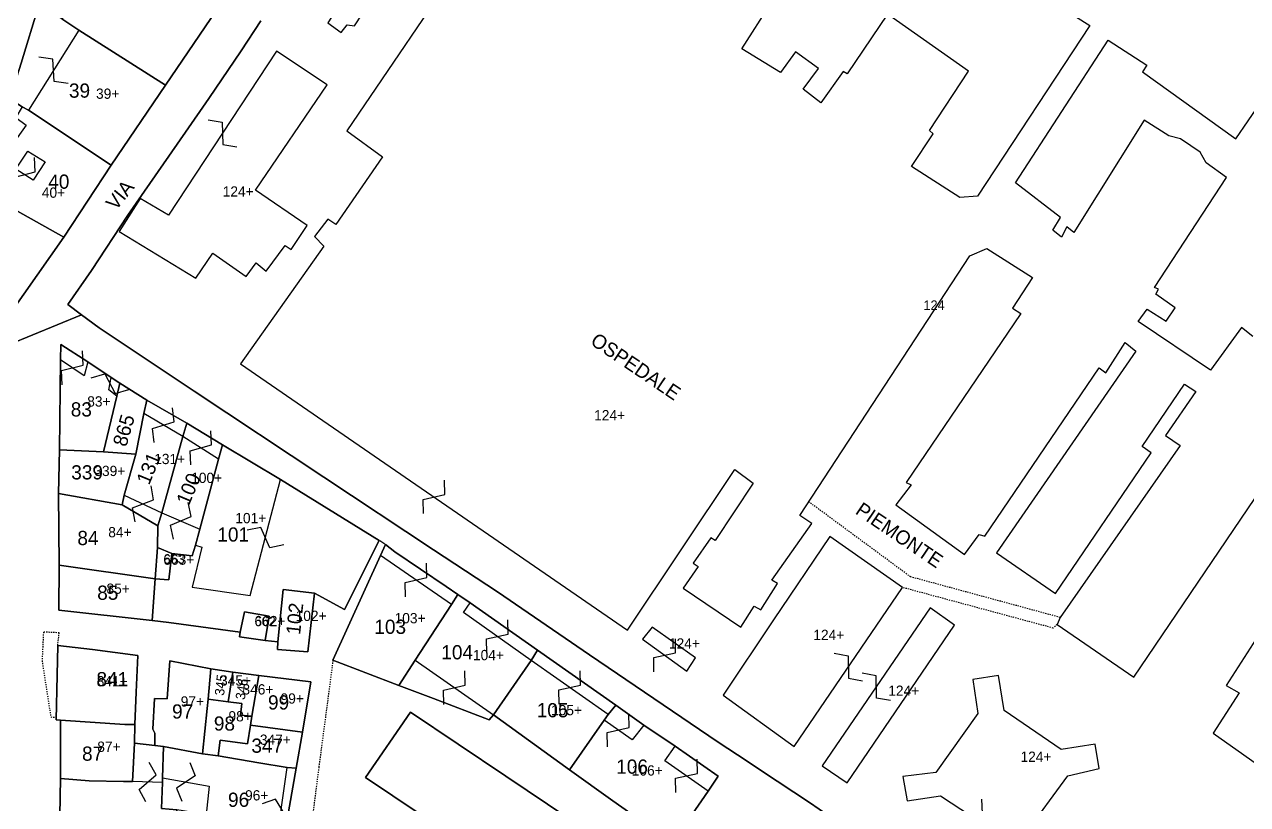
# Model space of a CAD drawing. Header units: metres. Extents: x 48717 to 49347, y 45758 to 46713.
# Drawn here: x 48850.5 to 49005.3, y 46370.8 to 46469.6 of the extents above; entities that cross this region are included whole.
import ezdxf

# ---------------------------------------------------------------- set-up
doc = ezdxf.new("R2010")
doc.units = ezdxf.units.M
for name, pattern in [('CONTINUA', [0]), ('INTERNA', [0]), ('TRATTEGGIATA5', [0.3, 0.15, -0.15])]:
    doc.linetypes.add(name, pattern=pattern)
for name, color, linetype in [('FABBRICATI', 1, 'CONTINUA'), ('LINEEVARIE', 6, 'CONTINUA'), ('PARTICELLE', 7, 'CONTINUA'), ('SIMBOLI', 6, 'CONTINUA'), ('STRADE', 8, 'CONTINUA'), ('TESTI', 3, 'CONTINUA')]:
    doc.layers.add(name, color=color, linetype=linetype)

# ---------------------------------------------------------------- blocks, each defined once
blk = doc.blocks.new('14', base_point=(2.5, 2.5))
at = {"layer": 'SIMBOLI'}
for p, q in [((0, 2.5), (1.5, 3.5)), ((1.5, 3.5), (3.5, 1.5)), ((3.5, 1.5), (5, 2.5))]:
    blk.add_line(p, q, dxfattribs=at)

msp = doc.modelspace()

# ---------------------------------------------------------------- linework, layer by layer
at = {"layer": 'FABBRICATI'}
for points in [[(48855.238, 46470.315), (48857.378, 46468.889), (48868.378, 46461.89), (48874.799, 46471.429), (48883.87, 46484.636), (48871.885, 46492.763), (48862.601, 46480.095), (48855.238, 46470.315)], [(48899.538, 46480.534), (48894.016, 46484.457), (48886.344, 46473.425), (48889.747, 46471.126), (48888.911, 46469.823), (48890.621, 46468.567), (48891.342, 46469.559), (48892.299, 46469.436), (48899.538, 46480.534)], [(48857.378, 46468.889), (48851.015, 46458.727), (48861.467, 46451.782), (48868.378, 46461.89), (48857.378, 46468.889)], [(48888.833, 46461.966), (48882.403, 46466.197), (48868.76, 46445.45), (48865.139, 46447.561), (48862.494, 46443.371), (48872.204, 46437.444), (48874.342, 46440.648), (48878.573, 46437.686), (48879.831, 46439.388), (48881.1, 46438.333), (48883.52, 46441.61), (48884.279, 46441.085), (48886.303, 46444.138), (48879.771, 46448.624), (48888.833, 46461.966)], [(48843.016, 46451.426), (48845.542, 46449.294), (48845.069, 46448.475), (48855.505, 46442.635), (48861.467, 46451.782), (48851.015, 46458.727), (48850.21, 46459.154), (48849.399, 46457.831), (48850.724, 46456.835), (48848.942, 46454.338), (48846.077, 46456.163), (48843.016, 46451.426)], [(48845.069, 46448.475), (48838.377, 46439.254), (48848.758, 46433.017), (48855.505, 46442.635), (48845.069, 46448.475)], [(48854.947, 46415.733), (48860.519, 46415.45), (48862.22, 46422.532), (48861.17, 46423.299), (48861.487, 46424.9), (48858.54, 46426.869), (48858.069, 46425.104), (48855.05, 46427.118), (48854.947, 46415.733)], [(48864.622, 46415.18), (48863.144, 46409.994), (48867.898, 46407.752), (48870.573, 46417.395), (48865.598, 46420.301), (48864.622, 46415.18)], [(48870.573, 46417.395), (48867.898, 46407.752), (48872.724, 46405.687), (48875.091, 46414.53), (48870.573, 46417.395)], [(48854.947, 46415.733), (48854.833, 46410.19), (48862.887, 46408.746), (48863.144, 46409.994), (48864.622, 46415.18), (48860.519, 46415.45), (48854.947, 46415.733)], [(48872.977, 46403.39), (48871.746, 46398.339), (48879.088, 46397.25), (48882.92, 46411.946), (48875.581, 46416.349), (48875.091, 46414.53), (48872.724, 46405.687), (48872.155, 46403.656), (48872.977, 46403.39)], [(48854.833, 46410.19), (48854.879, 46401.089), (48867.056, 46399.372), (48867.34, 46403.328), (48867.4, 46406.089), (48862.887, 46408.746), (48854.833, 46410.19)], [(48961.676, 46398.275), (48952.451, 46404.751), (48945.328, 46394.201), (48938.973, 46384.646), (48947.941, 46378.156), (48961.676, 46398.275)], [(48867.34, 46403.328), (48867.056, 46399.372), (48868.794, 46399.244), (48869.145, 46402.584), (48867.34, 46403.328)], [(48895.592, 46402.321), (48889.561, 46389.055), (48897.882, 46385.848), (48899.981, 46389.052), (48904.576, 46396.116), (48895.592, 46402.321)], [(48854.879, 46401.089), (48854.852, 46395.387), (48866.676, 46394.085), (48867.056, 46399.372), (48854.879, 46401.089)], [(48882.587, 46391.403), (48882.532, 46390.412), (48886.391, 46390.126), (48887.224, 46397.568), (48883.237, 46398.029), (48882.587, 46391.403)], [(48904.576, 46396.116), (48899.981, 46389.052), (48909.888, 46382.129), (48914.665, 46389.036), (48906.082, 46395.091), (48906.915, 46396.349), (48905.384, 46397.395), (48904.576, 46396.116)], [(48877.795, 46392.624), (48877.712, 46392.019), (48880.999, 46391.582), (48881.489, 46394.628), (48878.373, 46395.213), (48877.795, 46392.624)], [(48968.247, 46393.517), (48965.185, 46395.705), (48951.49, 46375.674), (48954.677, 46373.535), (48968.247, 46393.517)], [(48935.446, 46389.369), (48929.989, 46393.268), (48928.733, 46391.728), (48934.371, 46387.667), (48935.446, 46389.369)], [(48854.652, 46387.17), (48854.523, 46381.494), (48855.069, 46381.47), (48863.207, 46380.94), (48864.474, 46380.912), (48864.664, 46385.023), (48864.878, 46389.652), (48859.137, 46390.408), (48854.717, 46390.933), (48854.652, 46387.17)], [(48866.964, 46384.219), (48866.753, 46380.335), (48867.019, 46379.829), (48866.999, 46378.266), (48868.122, 46378.155), (48873.051, 46377.223), (48873.642, 46382.939), (48873.776, 46384.122), (48874.113, 46387.96), (48868.898, 46388.968), (48868.578, 46384.167), (48866.964, 46384.219)], [(48914.665, 46389.036), (48909.888, 46382.129), (48919.524, 46375.169), (48923.904, 46381.455), (48924.388, 46382.186), (48914.665, 46389.036)], [(48874.113, 46387.96), (48873.776, 46384.122), (48876.309, 46383.794), (48876.867, 46387.546), (48874.113, 46387.96)], [(48876.867, 46387.546), (48876.309, 46383.794), (48878.012, 46383.58), (48877.868, 46382.113), (48879.311, 46381.979), (48880.161, 46387.131), (48876.867, 46387.546)], [(48879.311, 46381.979), (48879.117, 46380.856), (48885.695, 46379.956), (48886.744, 46386.349), (48880.161, 46387.131), (48879.311, 46381.979)], [(48973.801, 46387.113), (48970.551, 46386.606), (48971.198, 46382.315), (48965.887, 46374.827), (48961.711, 46374.32), (48962.244, 46371.249), (48966.465, 46371.875), (48974.308, 46366.73), (48974.821, 46362.517), (48977.809, 46363.096), (48977.139, 46366.999), (48982.585, 46374.402), (48986.547, 46375.335), (48986.047, 46378.423), (48981.769, 46377.777), (48974.54, 46382.696), (48973.801, 46387.113)], [(48873.642, 46382.939), (48873.051, 46377.223), (48875.024, 46376.943), (48875.275, 46378.936), (48878.723, 46378.467), (48879.117, 46380.856), (48879.311, 46381.979), (48877.868, 46382.113), (48878.012, 46383.58), (48876.309, 46383.794), (48873.776, 46384.122), (48873.642, 46382.939)], [(48863.047, 46373.687), (48864.197, 46373.682), (48864.429, 46378.56), (48864.474, 46380.912), (48863.207, 46380.94), (48855.069, 46381.47), (48855.071, 46374.071), (48858.689, 46373.776), (48863.047, 46373.687)], [(48899.398, 46382.501), (48893.668, 46374.207), (48910.721, 46362.775), (48924.145, 46353.989), (48929.968, 46361.937), (48911.438, 46374.397), (48899.398, 46382.501)], [(48923.904, 46381.455), (48919.524, 46375.169), (48925.013, 46371.235), (48932.547, 46365.935), (48937.042, 46372.491), (48931.592, 46376.34), (48932.904, 46378.162), (48928.911, 46380.851), (48927.442, 46378.978), (48923.904, 46381.455)], [(48875.275, 46378.936), (48875.024, 46376.943), (48880.191, 46376.048), (48883.759, 46375.462), (48884.91, 46375.381), (48885.695, 46379.956), (48879.117, 46380.856), (48878.723, 46378.467), (48875.275, 46378.936)], [(48868.122, 46378.155), (48867.971, 46374.172), (48873.88, 46373.114), (48873.513, 46369.517), (48869.783, 46370.093), (48869.276, 46366.538), (48880.764, 46365.224), (48882.294, 46365.094), (48883.759, 46375.462), (48880.191, 46376.048), (48875.024, 46376.943), (48873.051, 46377.223), (48868.122, 46378.155)], [(48855.071, 46374.071), (48854.859, 46362.376), (48864.574, 46359.945), (48864.964, 46364.608), (48869.003, 46363.881), (48869.276, 46366.538), (48869.783, 46370.093), (48867.867, 46370.297), (48867.999, 46373.558), (48864.197, 46373.682), (48863.047, 46373.687), (48858.689, 46373.776), (48855.071, 46374.071)]]:
    msp.add_lwpolyline(points, close=True, dxfattribs=at)
for points in [[(48906.822, 46478.983), (48891.338, 46456.132), (48895.841, 46452.853), (48889.914, 46444.269), (48888.903, 46444.921), (48887.216, 46442.73), (48888.396, 46441.526), (48877.841, 46426.63), (48926.866, 46392.886), (48940.448, 46413.211), (48942.742, 46411.477), (48937.948, 46404.211), (48937.417, 46404.568), (48935.17, 46401.375), (48935.792, 46400.938), (48933.909, 46398.198), (48941.217, 46393.247), (48942.888, 46395.931), (48943.725, 46395.464), (48945.838, 46398.777), (48945.131, 46399.209), (48950.185, 46406.404), (48948.681, 46407.412), (48970.191, 46440.304), (48972.351, 46441.215), (48978.134, 46437.539), (48975.576, 46433.68), (48976.639, 46432.969), (48962.15, 46411.596), (48962.765, 46411.289), (48960.829, 46408.76), (48969.532, 46402.469), (48971.38, 46404.992), (48972.077, 46404.776), (48986.583, 46426.121), (48987.391, 46425.468), (48989.87, 46429.31), (48991.218, 46428.209), (48973.55, 46402.665), (48981.036, 46397.523), (48993.157, 46415.334), (48991.997, 46416.14), (48997.378, 46424.016), (48998.803, 46423.094), (48994.943, 46417.54), (48996.818, 46416.249), (48981.62, 46394.483), (48981.234, 46393.598), (48990.965, 46386.904), (49009.901, 46414.908)], [(48980.286, 46472.725), (48985.382, 46469.46), (48971.168, 46447.848), (48968.941, 46447.685), (48962.799, 46451.59), (48965.552, 46455.727), (48965.104, 46456.186), (48970.003, 46463.694), (48959.781, 46470.888), (48954.674, 46463.329), (48954.139, 46463.649), (48951.338, 46459.682), (48949.086, 46461.41), (48951.013, 46464.028), (48948.135, 46466.136), (48946.209, 46463.518), (48941.323, 46466.522), (48944.999, 46472.244)], [(49006.037, 46430.067), (49004.601, 46431.206), (49000.647, 46425.822), (48991.503, 46431.963), (48992.631, 46433.532), (48995.037, 46432.009), (48996.2, 46433.71), (48993.742, 46435.448), (48994.056, 46436.067), (48993.571, 46436.282), (49002.698, 46450.225), (49000.106, 46452.085), (48999.348, 46453.431), (48998.186, 46454.238), (48996.849, 46455.123), (48995.366, 46455.481), (48992.262, 46457.467), (48983.346, 46443.234), (48982.453, 46443.979), (48981.788, 46442.647), (48980.695, 46443.552), (48981.65, 46445.155), (48975.973, 46449.519), (48987.704, 46467.612), (48992.61, 46464.446), (48992.051, 46463.6), (49003.881, 46455.105), (49008.539, 46461.973)], [(49014.405, 46404.171), (49002.655, 46385.861), (49004.294, 46384.947), (49000.975, 46379.811), (49008.749, 46374.335)]]:
    msp.add_lwpolyline(points, dxfattribs=at)
at = {"layer": 'FABBRICATI', "linetype": 'INTERNA'}
msp.add_lwpolyline([(48849.4, 46451.281), (48850.952, 46453.567), (48853.122, 46452.178), (48851.587, 46449.865), (48849.4, 46451.281)], close=True, dxfattribs=at)
at = {"layer": 'LINEEVARIE', "linetype": 'TRATTEGGIATA5'}
for points in [[(48981.62, 46394.483), (48962.687, 46399.627), (48949.805, 46409.13)], [(48981.234, 46393.598), (48980.744, 46393.132), (48961.676, 46398.275)], [(48854.717, 46390.933), (48854.903, 46392.542), (48852.906, 46392.627), (48852.732, 46389.011), (48853.841, 46381.879), (48854.409, 46381.853)], [(48889.561, 46389.055), (48887.773, 46375.535), (48885.561, 46358.311)]]:
    msp.add_lwpolyline(points, dxfattribs=at)
at = {"layer": 'LINEEVARIE'}
msp.add_lwpolyline([(48896.143, 46403.764), (48895.505, 46404.192)], dxfattribs=at)
at = {"layer": 'PARTICELLE'}
for points in [[(48855.238, 46470.315), (48857.378, 46468.889), (48868.378, 46461.89), (48874.799, 46471.429), (48883.87, 46484.636), (48871.885, 46492.763), (48862.601, 46480.095), (48855.238, 46470.315)], [(48850.101, 46464.712), (48848.672, 46460.18), (48850.21, 46459.154), (48851.015, 46458.727), (48861.467, 46451.782), (48868.378, 46461.89), (48857.378, 46468.889), (48855.238, 46470.315), (48852.332, 46472.03), (48850.101, 46464.712)], [(48843.016, 46451.426), (48845.542, 46449.294), (48845.069, 46448.475), (48855.505, 46442.635), (48861.467, 46451.782), (48851.015, 46458.727), (48850.21, 46459.154), (48848.672, 46460.18), (48846.077, 46456.163), (48843.016, 46451.426)], [(48845.069, 46448.475), (48838.377, 46439.254), (48848.758, 46433.017), (48855.505, 46442.635), (48845.069, 46448.475)], [(48854.947, 46415.733), (48860.519, 46415.45), (48862.22, 46422.532), (48862.581, 46424.167), (48861.487, 46424.9), (48858.54, 46426.869), (48855.092, 46429.041), (48855.05, 46427.118), (48854.947, 46415.733)], [(48862.22, 46422.532), (48860.519, 46415.45), (48864.622, 46415.18), (48865.598, 46420.301), (48865.98, 46421.997), (48862.581, 46424.167), (48862.22, 46422.532)], [(48863.144, 46409.994), (48862.887, 46408.746), (48867.4, 46406.089), (48867.898, 46407.752), (48870.573, 46417.395), (48871.05, 46419.084), (48865.98, 46421.997), (48865.598, 46420.301), (48864.622, 46415.18), (48863.144, 46409.994)], [(48867.4, 46406.089), (48867.34, 46403.328), (48869.145, 46402.584), (48871.744, 46402.301), (48872.155, 46403.656), (48872.724, 46405.687), (48875.091, 46414.53), (48875.581, 46416.349), (48871.05, 46419.084), (48870.573, 46417.395), (48867.898, 46407.752), (48867.4, 46406.089)], [(48854.947, 46415.733), (48854.833, 46410.19), (48862.887, 46408.746), (48863.144, 46409.994), (48864.622, 46415.18), (48860.519, 46415.45), (48854.947, 46415.733)], [(48867.056, 46399.372), (48866.676, 46394.085), (48868.775, 46393.827), (48877.795, 46392.624), (48878.373, 46395.213), (48881.489, 46394.628), (48880.999, 46391.582), (48882.587, 46391.403), (48883.237, 46398.029), (48887.224, 46397.568), (48891.007, 46395.51), (48895.423, 46404.249), (48882.92, 46411.946), (48875.581, 46416.349), (48875.091, 46414.53), (48872.724, 46405.687), (48872.155, 46403.656), (48871.744, 46402.301), (48869.145, 46402.584), (48868.794, 46399.244), (48867.056, 46399.372)], [(48854.833, 46410.19), (48854.879, 46401.089), (48867.056, 46399.372), (48867.34, 46403.328), (48867.4, 46406.089), (48862.887, 46408.746), (48854.833, 46410.19)], [(48867.34, 46403.328), (48867.056, 46399.372), (48868.794, 46399.244), (48869.145, 46402.584), (48867.34, 46403.328)], [(48895.592, 46402.321), (48889.561, 46389.055), (48897.882, 46385.848), (48899.981, 46389.052), (48904.576, 46396.116), (48905.384, 46397.395), (48903.897, 46398.397), (48897.392, 46402.81), (48896.227, 46403.73), (48895.592, 46402.321)], [(48854.879, 46401.089), (48854.852, 46395.387), (48866.676, 46394.085), (48867.056, 46399.372), (48854.879, 46401.089)], [(48882.587, 46391.403), (48882.532, 46390.412), (48886.391, 46390.126), (48887.224, 46397.568), (48883.237, 46398.029), (48882.587, 46391.403)], [(48899.981, 46389.052), (48897.882, 46385.848), (48902.274, 46384.214), (48909.348, 46381.507), (48909.888, 46382.129), (48914.665, 46389.036), (48915.44, 46390.32), (48906.915, 46396.349), (48905.384, 46397.395), (48904.576, 46396.116), (48899.981, 46389.052)], [(48877.795, 46392.624), (48877.712, 46392.019), (48880.999, 46391.582), (48881.489, 46394.628), (48878.373, 46395.213), (48877.795, 46392.624)], [(48854.652, 46387.17), (48854.523, 46381.494), (48855.069, 46381.47), (48863.207, 46380.94), (48864.474, 46380.912), (48864.664, 46385.023), (48864.878, 46389.652), (48859.137, 46390.408), (48854.717, 46390.933), (48854.652, 46387.17)], [(48914.665, 46389.036), (48909.888, 46382.129), (48919.524, 46375.169), (48923.904, 46381.455), (48924.388, 46382.186), (48925.353, 46383.383), (48915.44, 46390.32), (48914.665, 46389.036)], [(48866.964, 46384.219), (48866.753, 46380.335), (48867.019, 46379.829), (48866.999, 46378.266), (48868.122, 46378.155), (48873.051, 46377.223), (48873.642, 46382.939), (48873.776, 46384.122), (48874.113, 46387.96), (48868.898, 46388.968), (48868.578, 46384.167), (48866.964, 46384.219)], [(48874.113, 46387.96), (48873.776, 46384.122), (48876.309, 46383.794), (48876.867, 46387.546), (48874.113, 46387.96)], [(48876.867, 46387.546), (48876.309, 46383.794), (48878.012, 46383.58), (48877.868, 46382.113), (48879.311, 46381.979), (48880.161, 46387.131), (48876.867, 46387.546)], [(48879.311, 46381.979), (48879.117, 46380.856), (48885.695, 46379.956), (48886.744, 46386.349), (48880.161, 46387.131), (48879.311, 46381.979)], [(48873.642, 46382.939), (48873.051, 46377.223), (48875.024, 46376.943), (48875.275, 46378.936), (48878.723, 46378.467), (48879.117, 46380.856), (48879.311, 46381.979), (48877.868, 46382.113), (48878.012, 46383.58), (48876.309, 46383.794), (48873.776, 46384.122), (48873.642, 46382.939)], [(48923.904, 46381.455), (48919.524, 46375.169), (48925.013, 46371.235), (48932.547, 46365.935), (48937.042, 46372.491), (48938.325, 46374.376), (48932.904, 46378.162), (48928.911, 46380.851), (48925.353, 46383.383), (48924.388, 46382.186), (48923.904, 46381.455)], [(48855.069, 46381.47), (48855.071, 46374.071), (48858.689, 46373.776), (48863.047, 46373.687), (48864.197, 46373.682), (48864.429, 46378.56), (48864.474, 46380.912), (48863.207, 46380.94), (48855.069, 46381.47)], [(48899.398, 46382.501), (48893.668, 46374.207), (48910.721, 46362.775), (48924.145, 46353.989), (48929.968, 46361.937), (48911.438, 46374.397), (48899.398, 46382.501)], [(48875.275, 46378.936), (48875.024, 46376.943), (48880.191, 46376.048), (48883.759, 46375.462), (48884.91, 46375.381), (48885.695, 46379.956), (48879.117, 46380.856), (48878.723, 46378.467), (48875.275, 46378.936)], [(48855.071, 46374.071), (48854.859, 46362.376), (48864.574, 46359.945), (48868.43, 46359.267), (48869.003, 46363.881), (48869.276, 46366.538), (48869.783, 46370.093), (48867.867, 46370.297), (48867.999, 46373.558), (48867.971, 46374.172), (48868.122, 46378.155), (48866.999, 46378.266), (48864.429, 46378.56), (48864.197, 46373.682), (48863.047, 46373.687), (48858.689, 46373.776), (48855.071, 46374.071)], [(48867.999, 46373.558), (48867.867, 46370.297), (48869.783, 46370.093), (48869.276, 46366.538), (48880.764, 46365.224), (48882.294, 46365.094), (48883.105, 46365.058), (48884.91, 46375.381), (48883.759, 46375.462), (48880.191, 46376.048), (48875.024, 46376.943), (48873.051, 46377.223), (48868.122, 46378.155), (48867.971, 46374.172), (48867.999, 46373.558)]]:
    msp.add_lwpolyline(points, close=True, dxfattribs=at)
msp.add_lwpolyline([(48880.436, 46470.039), (48877.925, 46466.254), (48873.843, 46460.23), (48870.899, 46455.972), (48863.582, 46445.454), (48859.004, 46438.426), (48856.014, 46434.127), (48857.745, 46432.831), (48859.963, 46431.169), (48872.011, 46423.133), (48888.4, 46412.239), (48902.287, 46403.037), (48910.39, 46397.719), (48922.035, 46389.763), (48938.338, 46378.682), (48941.979, 46376.274), (48943.809, 46375.043), (48949.89, 46371.044), (48953.557, 46368.514)], dxfattribs=at)
at = {"layer": 'STRADE', "linetype": 'INTERNA'}
for points in [[(48874.799, 46471.429), (48868.378, 46461.89), (48861.467, 46451.782), (48855.505, 46442.635), (48848.758, 46433.017), (48838.377, 46439.254), (48834.706, 46441.282), (48838.324, 46445.977), (48842.357, 46451.758), (48843.016, 46451.426), (48846.077, 46456.163), (48848.672, 46460.18), (48850.101, 46464.712), (48852.332, 46472.03)], [(48854.859, 46362.376), (48855.071, 46374.071), (48855.069, 46381.47), (48854.523, 46381.494), (48854.652, 46387.17), (48854.717, 46390.933), (48859.137, 46390.408), (48864.878, 46389.652), (48864.664, 46385.023), (48864.474, 46380.912), (48864.429, 46378.56), (48866.999, 46378.266), (48867.019, 46379.829), (48866.753, 46380.335), (48866.964, 46384.219), (48868.578, 46384.167), (48868.898, 46388.968), (48868.898, 46388.968), (48874.113, 46387.96), (48876.867, 46387.546), (48880.161, 46387.131), (48886.744, 46386.349), (48885.695, 46379.956), (48884.91, 46375.381), (48883.105, 46365.058)]]:
    msp.add_lwpolyline(points, dxfattribs=at)
at = {"layer": 'STRADE'}
for points in [[(48848.47, 46429.015), (48857.745, 46432.831), (48856.014, 46434.127), (48859.004, 46438.426), (48863.582, 46445.454), (48870.899, 46455.972), (48873.843, 46460.23), (48877.925, 46466.254), (48880.436, 46470.039)], [(49005.644, 46333.768), (49000.316, 46337.465), (48981.04, 46350.189), (48966.076, 46360.312), (48961.342, 46363.367), (48959.867, 46364.411), (48953.557, 46368.514), (48949.89, 46371.044), (48943.809, 46375.043), (48941.979, 46376.274), (48938.338, 46378.682), (48922.035, 46389.763), (48910.39, 46397.719), (48902.287, 46403.037), (48888.4, 46412.239), (48872.011, 46423.133), (48859.963, 46431.169), (48857.745, 46432.831), (48848.47, 46429.015)]]:
    msp.add_lwpolyline(points, dxfattribs=at)
at = {"layer": 'STRADE', "linetype": 'INTERNA'}
for points in [[(48861.487, 46424.9), (48862.581, 46424.167), (48865.98, 46421.997), (48871.05, 46419.084), (48875.581, 46416.349), (48882.92, 46411.946), (48895.423, 46404.249), (48891.007, 46395.51), (48887.224, 46397.568), (48886.391, 46390.126), (48882.532, 46390.412), (48882.587, 46391.403), (48880.999, 46391.582), (48877.712, 46392.019), (48877.795, 46392.624), (48868.775, 46393.827), (48866.676, 46394.085), (48854.852, 46395.387), (48854.879, 46401.089), (48854.833, 46410.19), (48854.947, 46415.733), (48855.05, 46427.118), (48855.092, 46429.041), (48858.54, 46426.869), (48861.487, 46424.9)], [(48905.384, 46397.395), (48906.915, 46396.349), (48915.44, 46390.32), (48925.353, 46383.383), (48928.911, 46380.851), (48932.904, 46378.162), (48938.325, 46374.376), (48937.042, 46372.491), (48932.547, 46365.935), (48925.013, 46371.235), (48919.524, 46375.169), (48909.888, 46382.129), (48909.348, 46381.507), (48902.274, 46384.214), (48897.882, 46385.848), (48889.561, 46389.055), (48895.592, 46402.321), (48896.227, 46403.73), (48897.392, 46402.81), (48903.897, 46398.397), (48905.384, 46397.395)], [(48911.438, 46374.397), (48929.968, 46361.937), (48924.145, 46353.989), (48910.721, 46362.775), (48893.668, 46374.207), (48899.398, 46382.501), (48911.438, 46374.397)]]:
    msp.add_lwpolyline(points, close=True, dxfattribs=at)

# ---------------------------------------------------------------- block references
at = {"layer": 'SIMBOLI'}
for p, rotation in [((48854.196, 46463.808), 138.15), ((48875.581, 46455.823), -43.262), ((48850.494, 46450.573), 59.535), ((48856.56, 46426.11), 58.847), ((48861.328, 46424.099), -17.591), ((48868.086, 46418.849), 61.884), ((48872.832, 46415.962), 60.05), ((48902.353, 46409.758), 58.102), ((48865.521, 46408.873), 66.239), ((48870.31, 46406.719), 67.958), ((48881.004, 46404.597), 158.263), ((48900.084, 46399.219), 58.045), ((48910.372, 46392.064), 57.529), ((48931.552, 46389.697), 57.014), ((48954.808, 46388.215), -44.293), ((48904.935, 46385.591), 57.758), ((48919.526, 46385.611), 57.529), ((48958.338, 46385.689), 135.686), ((48925.674, 46380.215), 57.701), ((48934.316, 46374.416), 57.472), ((48866.098, 46373.62), 85.205), ((48870.927, 46373.642), 258.595), ((48883.026, 46370.278), 166.342), ((48970.387, 46369.302), 239.285)]:
    msp.add_blockref('14', p, dxfattribs=dict(at, rotation=rotation))

# ---------------------------------------------------------------- texts
at = {"layer": 'FABBRICATI', "color": 7}
for s, p in [('39+', (48859.571, 46460.184)), ('124+', (48875.607, 46447.793)), ('40+', (48852.703, 46447.65)), ('83+', (48858.451, 46421.201)), ('124+', (48922.63, 46419.448)), ('131+', (48866.932, 46413.907)), ('339+', (48859.357, 46412.398)), ('100+', (48871.614, 46411.517)), ('101+', (48877.199, 46406.418)), ('84+', (48861.115, 46404.634)), ('663+', (48868.09, 46401.157)), ('85+', (48860.892, 46397.474)), ('102+', (48884.838, 46394.039)), ('103+', (48897.366, 46393.744)), ('662+', (48879.625, 46393.376)), ('124+', (48932.096, 46390.539)), ('124+', (48950.374, 46391.622)), ('104+', (48907.289, 46389.068)), ('345+', (48875.272, 46385.85)), ('841+', (48859.659, 46385.752)), ('346+', (48878.106, 46384.725)), ('124+', (48959.861, 46384.555)), ('97+', (48870.29, 46383.193)), ('99+', (48882.931, 46383.568)), ('98+', (48876.336, 46381.314)), ('105+', (48917.176, 46382.093)), ('347+', (48880.311, 46378.352)), ('87+', (48859.724, 46377.459)), ('124+', (48976.606, 46376.191)), ('106+', (48927.393, 46374.453)), ('96+', (48878.434, 46371.304))]:
    msp.add_text(s, height=1.3, dxfattribs=at).set_placement(p)
at = {"layer": 'PARTICELLE', "color": 7}
for s, height, p in [('39', 1.8, (48856.138, 46460.323)), ('40', 1.8, (48853.516, 46448.791)), ('124', 1.2, (48964.322, 46433.439)), ('83', 1.8, (48856.368, 46419.94)), ('339', 1.8, (48856.429, 46411.966)), ('101', 1.8, (48874.928, 46404.094)), ('84', 1.8, (48857.205, 46403.651)), ('663', 1.2, (48868.104, 46401.301)), ('85', 1.8, (48859.717, 46396.717)), ('662', 1.2, (48879.629, 46393.398)), ('103', 1.8, (48894.802, 46392.405)), ('104', 1.8, (48903.28, 46389.178)), ('841', 1.8, (48859.626, 46385.765)), ('99', 1.8, (48881.339, 46382.821)), ('97', 1.8, (48869.189, 46381.673)), ('105', 1.8, (48915.358, 46381.832)), ('98', 1.8, (48874.485, 46380.151)), ('87', 1.8, (48857.797, 46376.335)), ('347', 1.8, (48879.234, 46377.342)), ('106', 1.8, (48925.418, 46374.689)), ('96', 1.8, (48876.274, 46370.492))]:
    msp.add_text(s, height=height, dxfattribs=at).set_placement(p)
for s, height, rotation, p in [('865', 1.8, 73.974, (48863.391, 46416.011)), ('131', 1.8, 67.557, (48866.282, 46411.17)), ('100', 1.8, 67.213, (48871.321, 46408.564)), ('102', 1.8, 84.059, (48885.403, 46392.236)), ('345', 1.2, 83.486, (48875.768, 46384.531)), ('346', 1.2, 80.621, (48878.387, 46383.986))]:
    msp.add_text(s, height=height, rotation=rotation, dxfattribs=at).set_placement(p)
at = {"layer": 'TESTI', "color": 3}
for s, rotation, p in [('VIA', 50.768, (48862.064, 46445.938)), ('OSPEDALE', 325.865, (48922.03, 46429.171)), ('PIEMONTE', 325.865, (48955.571, 46407.703))]:
    msp.add_text(s, height=1.8, rotation=rotation, dxfattribs=at).set_placement(p)

doc.saveas('drawing.dxf')
